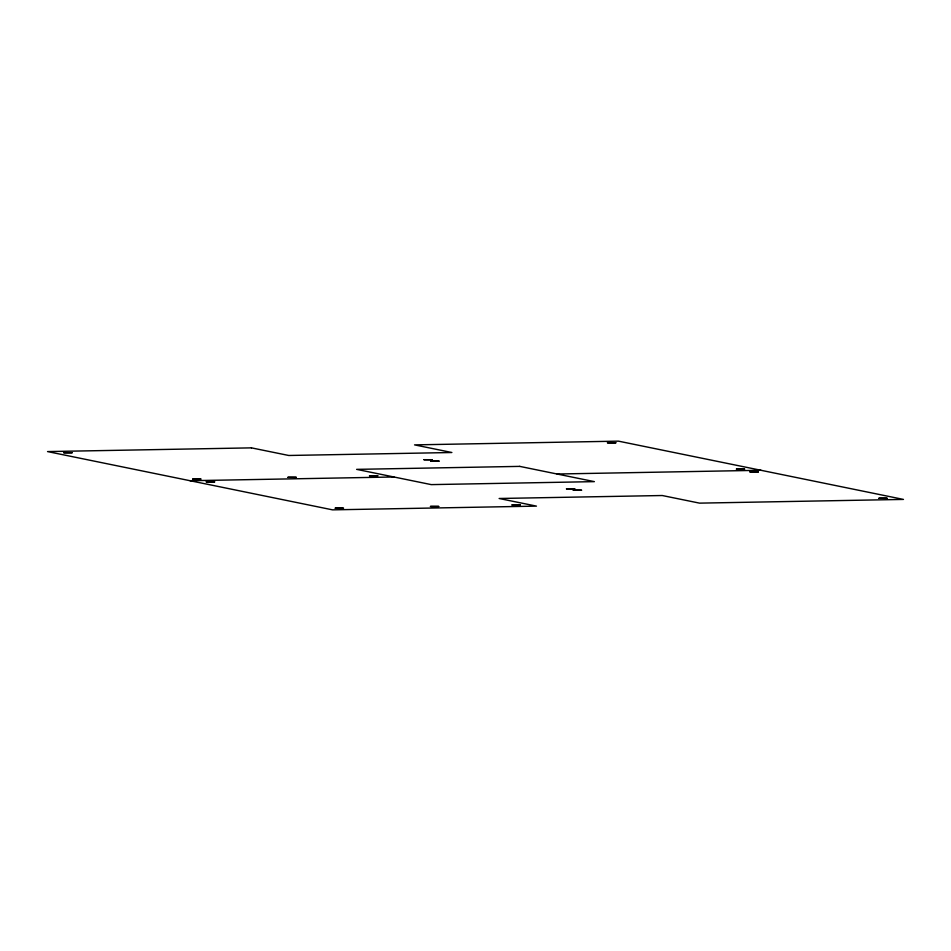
<?xml version="1.0" encoding="UTF-8"?>
<svg xmlns="http://www.w3.org/2000/svg" width="951" height="951" viewBox="0 0 951 951"><rect width="100%" height="100%" fill="white"/><g stroke="black" fill="none" stroke-linecap="round" stroke-linejoin="round"><path stroke-width="1.43" d="M190.057 480.719L393.94 476.986M557.06 474.014L760.943 470.281M63.776 452.712L72.121 452.712L63.776 452.712M192.708 479.078L201.065 479.054L192.791 479.054M206.272 481.848L214.629 481.848L206.272 481.848M335.216 508.203L343.561 508.191L335.287 508.191M607.475 442.774L615.832 442.774L607.475 442.774M736.407 469.128L744.764 469.105L736.49 469.105M749.982 471.91L758.339 471.886L749.982 471.91M878.914 498.265L887.271 498.241L878.997 498.241M287.975 477.307L296.213 477.331L287.975 477.307M369.523 475.809L377.773 475.833L369.523 475.809M424.003 459.702L432.241 459.725L424.003 459.702M430.791 461.092L439.029 461.116L430.791 461.092M430.47 506.443L438.72 506.455L430.47 506.443M512.03 504.945L520.268 504.969L512.03 504.945M566.499 488.838L574.749 488.862L566.499 488.838M573.287 490.229L581.536 490.24L573.287 490.229M251.444 447.862L47.55 451.582L332.565 509.855L536.447 506.122L499.132 498.49L662.241 495.519L699.556 503.138L903.45 499.418L618.435 441.145L414.553 444.878L451.868 452.51L288.759 455.481L251.444 447.862M519.733 466.382L356.625 469.366L431.267 484.618L594.375 481.634L519.733 466.382"/></g></svg>
